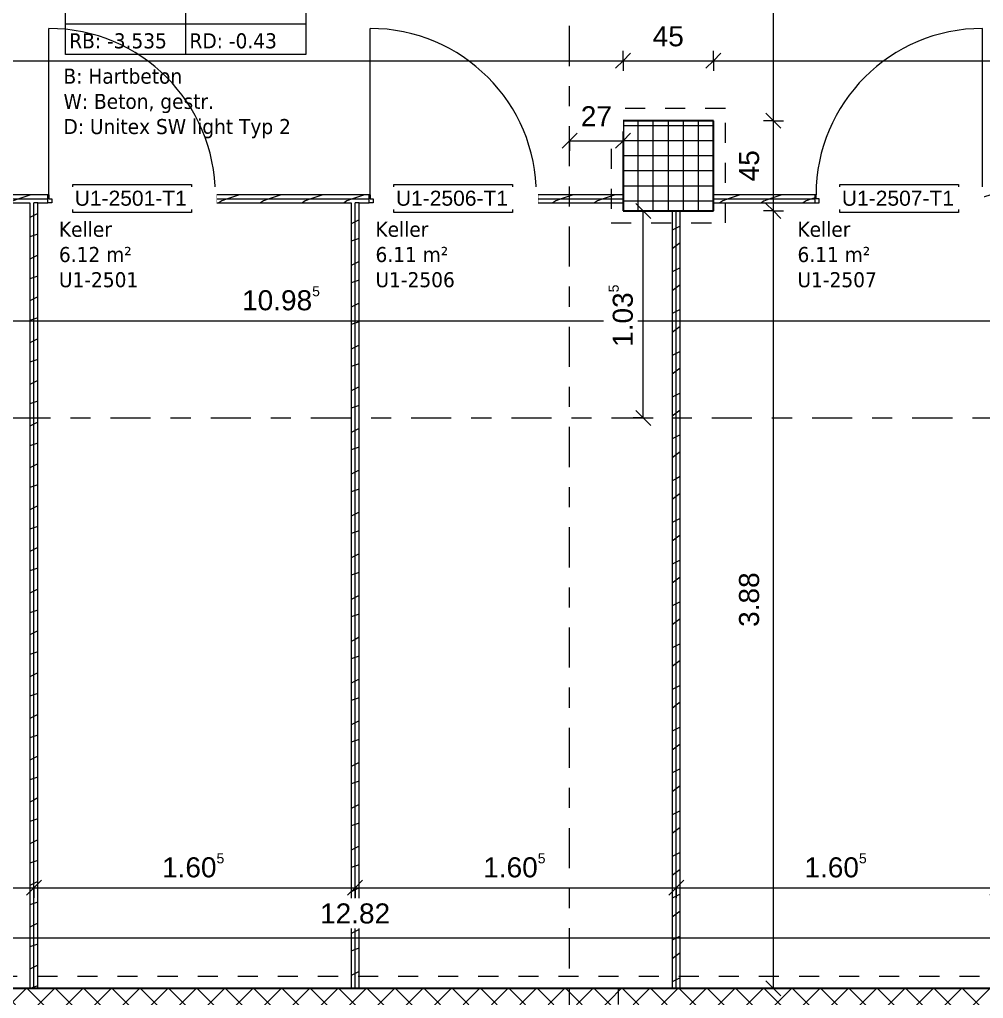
# Model space of a CAD drawing. Header units: metres. Extents: x -86 to 44, y -23 to 39.
# Drawn here: x 8.238 to 13.047, y -2.103 to 2.778 of the extents above; entities that cross this region are included whole.
import ezdxf

# ---------------------------------------------------------------- set-up
doc = ezdxf.new("R2010")
doc.units = ezdxf.units.M
doc.linetypes.add('_Rasterlinie_', pattern=[0.375, 0.2, -0.05, 0.075, -0.05])
doc.linetypes.add('Strichpunkt - Fein', pattern=[0.2, 0.1, -0.05, 0, -0.05])
for name, color, linetype, lineweight in [('A-____-____-DIMS', 7, 'Continuous', 5), ('A-____-____-DIMS-50', 7, 'Continuous', 5), ('A-AREA-____-IDEN', 7, 'Continuous', 5), ('A-DOOR-____-IDEN', 7, 'Continuous', 5), ('A-DOOR-____-OTLN', 7, 'Continuous', 9), ('A-DOOR-FRAM-MCUT', 7, 'Continuous', 9), ('A-DOOR-OPNG-OTLN', 7, 'Continuous', 9), ('A-FLOR-____-OVHD', 7, 'Strichpunkt - Fein', 9), ('A-WALL-____-MCUT', 7, 'Continuous', 35), ('A-WALL-____-PATT', 7, 'Continuous', 35), ('A-WALL-FNSH-MCUT', 7, 'Continuous', 35), ('S-COLS-____-MCUT', 7, 'Continuous', 35), ('S-COLS-____-OTLN', 7, 'Continuous', 9), ('S-GRID-____-OTLN', 7, 'Continuous', 5)]:
    doc.layers.add(name, color=color, linetype=linetype, lineweight=lineweight)
doc.styles.add('Arial_1', font='arial.ttf', dxfattribs={"height": 0.1})
doc.styles.add('Arial_2', font='arial.ttf', dxfattribs={"height": 0.075})
doc.styles.add('Verdana_3', font='verdana.ttf', dxfattribs={"width": 0.9, "height": 0.075})
doc.dimstyles.new('Arial_2_00mm_fein_2', dxfattribs={"dimscale": 0.3048, "dimtxt": 0.102026, "dimasz": 0.246063, "dimexe": 0.164042, "dimexo": 0.0625, "dimgap": 0.123031, "dimtad": 1, "dimrnd": 0.005, "dimzin": 0, "dimdsep": 46, "dimtxsty": 'Arial_1', "dimblk1": 'OBLIQUE', "dimblk2": 'OBLIQUE', "dimsah": 1, "dimcen": 0.09, "dimazin": 0, "dimtfac": 1, "dimtdec": 4, "dimtix": 1, "dimtmove": 0, "dimatfit": 3, "dimfxl": 0.164042, "dimfxlon": 1, "dimtvp": 1, "dimtfill": 1, "dimtolj": 1, "dimtzin": 0, "dimarcsym": 2})
doc.dimstyles.new('SUB_Rohbau_fein', dxfattribs={"dimscale": 0.3048, "dimtxt": 0.102026, "dimasz": 0.246063, "dimexe": 0.164042, "dimexo": 0.0625, "dimgap": 0.123031, "dimtad": 1, "dimdec": 1, "dimlfac": 100, "dimrnd": 0.5, "dimdsep": 46, "dimtxsty": 'Arial_1', "dimblk1": 'OBLIQUE', "dimblk2": 'OBLIQUE', "dimsah": 1, "dimcen": 0.09, "dimazin": 0, "dimtfac": 1, "dimtdec": 4, "dimtix": 1, "dimtmove": 0, "dimatfit": 3, "dimfxl": 0.164042, "dimfxlon": 1, "dimtvp": 1, "dimtfill": 1, "dimtolj": 1, "dimtzin": 0, "dimarcsym": 2})
doc.dimstyles.new('SUB_Rohbau_fein_1', dxfattribs={"dimscale": 0.3048, "dimtxt": 0.102026, "dimasz": 0.246063, "dimexe": 0.164042, "dimexo": 0.0625, "dimgap": 0.123031, "dimtad": 1, "dimrnd": 0.005, "dimzin": 0, "dimdsep": 46, "dimtxsty": 'Arial_1', "dimblk1": 'OBLIQUE', "dimblk2": 'OBLIQUE', "dimsah": 1, "dimcen": 0.09, "dimazin": 0, "dimtfac": 1, "dimtdec": 4, "dimtix": 1, "dimtmove": 0, "dimatfit": 3, "dimfxl": 0.164042, "dimfxlon": 1, "dimtvp": 1, "dimtfill": 1, "dimtolj": 1, "dimtzin": 0, "dimarcsym": 2})
doc.dimstyles.new('SUB_Rohbau_fein_2', dxfattribs={"dimscale": 0.3048, "dimtxt": 0.102026, "dimasz": 0.246063, "dimexe": 0.164042, "dimexo": 0.0625, "dimgap": 0.123031, "dimtad": 1, "dimrnd": 0.005, "dimzin": 0, "dimdsep": 46, "dimtxsty": 'Arial_1', "dimblk1": 'OBLIQUE', "dimblk2": 'OBLIQUE', "dimsah": 1, "dimcen": 0.09, "dimazin": 0, "dimtfac": 1, "dimtdec": 4, "dimtix": 1, "dimtmove": 2, "dimatfit": 3, "dimfxl": 0.164042, "dimfxlon": 1, "dimtvp": 1, "dimtfill": 1, "dimtolj": 1, "dimtzin": 0, "dimarcsym": 2})
doc.dimstyles.new('SUB_Rohbau_fein_7', dxfattribs={"dimscale": 0.3048, "dimtxt": 0.102026, "dimasz": 0.246063, "dimexe": 0.164042, "dimexo": 0.0625, "dimgap": 0.123031, "dimtad": 1, "dimrnd": 0.005, "dimzin": 0, "dimdsep": 46, "dimtxsty": 'Arial_1', "dimblk1": 'OBLIQUE', "dimblk2": 'OBLIQUE', "dimsah": 1, "dimcen": 0.09, "dimazin": 0, "dimtfac": 1, "dimtdec": 4, "dimtix": 1, "dimtmove": 0, "dimatfit": 3, "dimfxl": 0.164042, "dimfxlon": 1, "dimtvp": 1, "dimtfill": 1, "dimtolj": 1, "dimtzin": 0, "dimarcsym": 2})
doc.dimstyles.new('SUB_Rohbau_fein_8', dxfattribs={"dimscale": 0.3048, "dimtxt": 0.102026, "dimasz": 0.246063, "dimexe": 0.164042, "dimexo": 0.0625, "dimgap": 0.123031, "dimtad": 1, "dimdec": 1, "dimlfac": 100, "dimrnd": 0.5, "dimdsep": 46, "dimtxsty": 'Arial_1', "dimblk1": 'OBLIQUE', "dimblk2": 'OBLIQUE', "dimsah": 1, "dimcen": 0.09, "dimazin": 0, "dimtfac": 1, "dimtdec": 4, "dimtix": 1, "dimtmove": 0, "dimatfit": 3, "dimfxl": 0.164042, "dimfxlon": 1, "dimtvp": 1, "dimtfill": 1, "dimtolj": 1, "dimtzin": 0, "dimarcsym": 2})
doc.dimstyles.new('SUB_Rohbau_fein_9', dxfattribs={"dimscale": 0.3048, "dimtxt": 0.102026, "dimasz": 0.246063, "dimexe": 0.164042, "dimexo": 0.0625, "dimgap": 0.123031, "dimtad": 1, "dimrnd": 0.005, "dimzin": 0, "dimdsep": 46, "dimtxsty": 'Arial_1', "dimblk1": 'OBLIQUE', "dimblk2": 'OBLIQUE', "dimsah": 1, "dimcen": 0.09, "dimazin": 0, "dimtfac": 1, "dimtdec": 4, "dimtix": 1, "dimtmove": 0, "dimatfit": 3, "dimfxl": 0.164042, "dimfxlon": 1, "dimtvp": 1, "dimtfill": 1, "dimtolj": 1, "dimtzin": 0, "dimarcsym": 2})
pattern_1 = [(45, (0, 0), (-0.0707107, 0.0707107), []), (135, (0, 0), (-0.0707107, -0.0707107), [])]
pattern_2 = [(216.87, (0.0833, 0.20825), (0.62474926, 0.41650112), [0.10412, -0.93712]), (206.565, (0.20825, 0.14578), (-0.20825414, -0.2082493), [0.23283, -0.23283]), (198.435, (0.20825, 0.04165), (-0.41650024, -0.20824584), [0.13171, -0.52684])]

# ---------------------------------------------------------------- blocks, each defined once
blk = doc.blocks.new('TU DF 1 - Rahmenstock - stumpf einschlagend - 800x1900 Kellerabteil-V78--01_UG_OK_FFB_AF')
at = {"layer": 'A-DOOR-FRAM-MCUT', "color": 253, "true_color": 0x999999}
for p, q in [((-0.42, 0.02), (-0.4, 0.02)), ((-0.4, 0.02), (-0.4, 0)), ((0.4, 0.02), (0.42, 0.02)), ((0.4, 0), (0.4, 0.02)), ((-0.415, -0.02), (-0.42, -0.02)), ((-0.415, 0), (-0.415, -0.02)), ((-0.4, 0), (-0.415, 0)), ((0.415, 0), (0.4, 0)), ((0.415, -0.02), (0.415, 0)), ((0.42, -0.02), (0.415, -0.02))]:
    blk.add_line(p, q, dxfattribs=at)
at = {"layer": 'A-DOOR-OPNG-OTLN', "color": 253, "true_color": 0x999999}
blk.add_line((0.415, -0.02), (0.415, -0.85), dxfattribs=at)
blk.add_arc((0.415, -0.02), 0.83, 180, 270, dxfattribs=at)
blk = doc.blocks.new('TU DF 1 - Rahmenstock - stumpf einschlagend - 800x1900 Kellerabteil-V80--01_UG_OK_FFB_AF')
at = {"layer": 'A-DOOR-FRAM-MCUT', "color": 253, "true_color": 0x999999}
for p, q in [((-0.415, 0.02), (-0.42, 0.02)), ((-0.415, 0), (-0.415, 0.02)), ((-0.4, 0), (-0.415, 0)), ((-0.4, -0.02), (-0.4, 0)), ((0.415, 0), (0.4, 0)), ((0.4, 0), (0.4, -0.02)), ((0.42, 0.02), (0.415, 0.02)), ((0.415, 0.02), (0.415, 0)), ((-0.42, -0.02), (-0.4, -0.02)), ((0.4, -0.02), (0.42, -0.02))]:
    blk.add_line(p, q, dxfattribs=at)
at = {"layer": 'A-DOOR-OPNG-OTLN', "color": 253, "true_color": 0x999999}
blk.add_line((0.415, 0.02), (0.415, 0.85), dxfattribs=at)
blk.add_arc((0.415, 0.02), 0.83, 90, 180, dxfattribs=at)
blk = doc.blocks.new('Beschriftung_Räume-SUB - OK_varriert-31033571--01_UG_OK_FFB_AF')
at = {"layer": 'A-AREA-____-IDEN'}
for p, q in [((0, -0.01263), (0.024, -0.01263)), ((0, -0.018752), (0, -0.01263)), ((0.012, -0.01263), (0.012, -0.018752)), ((0.024, -0.01263), (0.024, -0.018752)), ((0, -0.015691), (0.024, -0.015691)), ((0.024, -0.018752), (0, -0.018752))]:
    blk.add_line(p, q, dxfattribs=at)
blk = doc.blocks.new('DIMBLOCK422--01_UG_OK_FFB_AF')
at = {"layer": 'A-____-____-DIMS-50'}
for p, q in [((3.502, -1.8015), (3.502, -1.7515)), ((16.322, -1.8015), (16.322, -1.7515)), ((3.502, -1.8015), (3.4645, -1.839)), ((3.502, -1.8015), (3.5395, -1.764)), ((3.502, -1.8015), (16.322, -1.8015)), ((3.502, -1.8015), (3.502, -1.8515)), ((16.322, -1.8015), (16.2845, -1.839)), ((16.322, -1.8015), (16.3595, -1.764)), ((16.322, -1.8015), (16.322, -1.8515))]:
    blk.add_line(p, q, dxfattribs=at)
at = {"layer": 'A-____-____-DIMS-50', "color": 0, "insert": (9.7375, -1.6294), "char_height": 0.1, "width": 0.418697, "attachment_point": 1, "line_spacing_factor": 0.941778, "style": 'Arial_1', "bg_fill": 3, "box_fill_scale": 1.25, "bg_fill_color": 256, "bg_fill_true_color": 13158600, "bg_fill_transparency": 0}
blk.add_mtext('12.82', dxfattribs=at)
blk = doc.blocks.new('_Oblique')
at = {"color": 0, "linetype": 'ByBlock', "lineweight": -2}
blk.add_line((-0.5, -0.5), (0.5, 0.5), dxfattribs=at)
blk = doc.blocks.new('DIMBLOCK453--01_UG_OK_FFB_AF')
at = {"layer": 'A-____-____-DIMS-50'}
for p, q in [((11.9995, 1.8241), (11.962, 1.8616)), ((11.9995, 1.8241), (11.9495, 1.8241)), ((11.9995, -2.0534), (11.9995, 1.8241)), ((11.9995, 1.8241), (12.037, 1.7866)), ((11.9995, 1.8241), (12.0495, 1.8241)), ((11.9995, -2.0534), (11.962, -2.0159)), ((11.9995, -2.0534), (11.9495, -2.0534)), ((11.9995, -2.0534), (12.037, -2.0909)), ((11.9995, -2.0534), (12.0495, -2.0534))]:
    blk.add_line(p, q, dxfattribs=at)
at = {"layer": 'A-____-____-DIMS-50', "color": 0, "insert": (11.8275, -0.2504), "char_height": 0.1, "width": 0.325653, "attachment_point": 1, "rotation": 90, "line_spacing_factor": 0.941778, "style": 'Arial_1', "bg_fill": 3, "box_fill_scale": 1.25, "bg_fill_color": 256, "bg_fill_true_color": 13158600, "bg_fill_transparency": 0}
blk.add_mtext('3.88', dxfattribs=at)
blk = doc.blocks.new('DIMBLOCK454--01_UG_OK_FFB_AF')
at = {"layer": 'A-____-____-DIMS-50'}
for p, q in [((11.9995, 2.2741), (11.962, 2.3116)), ((11.9995, 2.2741), (11.9495, 2.2741)), ((11.9995, 1.8241), (11.9995, 2.2741)), ((11.9995, 2.2741), (12.037, 2.2366)), ((11.9995, 2.2741), (12.0495, 2.2741)), ((11.9995, 1.8241), (11.962, 1.8616)), ((11.9995, 1.8241), (11.9495, 1.8241)), ((11.9995, 1.8241), (12.037, 1.7866)), ((11.9995, 1.8241), (12.0495, 1.8241))]:
    blk.add_line(p, q, dxfattribs=at)
at = {"layer": 'A-____-____-DIMS-50', "color": 0, "insert": (11.8275, 1.9715), "char_height": 0.1, "width": 0.186088, "attachment_point": 1, "rotation": 90, "line_spacing_factor": 0.941778, "style": 'Arial_1', "bg_fill": 3, "box_fill_scale": 1.25, "bg_fill_color": 256, "bg_fill_true_color": 13158600, "bg_fill_transparency": 0}
blk.add_mtext('45', dxfattribs=at)
blk = doc.blocks.new('DIMBLOCK455--01_UG_OK_FFB_AF')
at = {"layer": 'A-____-____-DIMS-50'}
for p, q in [((11.9995, 6.8516), (11.962, 6.8891)), ((11.9995, 6.8516), (11.9495, 6.8516)), ((11.9995, 2.2741), (11.9995, 6.8516)), ((11.9995, 6.8516), (12.037, 6.8141)), ((11.9995, 6.8516), (12.0495, 6.8516)), ((11.9995, 2.2741), (11.962, 2.3116)), ((11.9995, 2.2741), (11.9495, 2.2741)), ((11.9995, 2.2741), (12.037, 2.2366)), ((11.9995, 2.2741), (12.0495, 2.2741))]:
    blk.add_line(p, q, dxfattribs=at)
at = {"layer": 'A-____-____-DIMS-50', "color": 0, "insert": (11.8275, 4.4271), "char_height": 0.1, "width": 0.325653, "attachment_point": 1, "rotation": 90, "line_spacing_factor": 0.941778, "style": 'Arial_1', "bg_fill": 3, "box_fill_scale": 1.25, "bg_fill_color": 256, "bg_fill_true_color": 13158600, "bg_fill_transparency": 0}
blk.add_mtext('4.58', dxfattribs=at)
blk = doc.blocks.new('DIMBLOCK461--01_UG_OK_FFB_AF')
at = {"layer": 'A-____-____-DIMS-50'}
for p, q in [((3.502, 1.2766), (3.502, 1.3266)), ((14.487, 1.2766), (14.487, 1.3266)), ((3.502, 1.2766), (3.4645, 1.2391)), ((3.502, 1.2766), (3.5395, 1.3141)), ((3.502, 1.2766), (14.487, 1.2766)), ((3.502, 1.2766), (3.502, 1.2266)), ((14.487, 1.2766), (14.4495, 1.2391)), ((14.487, 1.2766), (14.5245, 1.3141)), ((14.487, 1.2766), (14.487, 1.2266))]:
    blk.add_line(p, q, dxfattribs=at)
at = {"layer": 'A-____-____-DIMS-50', "color": 0, "insert": (9.3484, 1.4486), "char_height": 0.1, "width": 0.481134, "attachment_point": 1, "line_spacing_factor": 0.941778, "style": 'Arial_1', "bg_fill": 3, "box_fill_scale": 1.25, "bg_fill_color": 256, "bg_fill_true_color": 13158600, "bg_fill_transparency": 0}
blk.add_mtext('10.98\\A2\\H0.5x;\\S5^  ;\\H2x;', dxfattribs=at)
blk = doc.blocks.new('DIMBLOCK464--01_UG_OK_FFB_AF')
at = {"layer": 'A-____-____-DIMS-50'}
for p, q in [((3.502, 2.5731), (3.502, 2.6231)), ((3.502, 2.5731), (3.5395, 2.6106)), ((11.2495, 2.5731), (11.2495, 2.6231)), ((11.2495, 2.5731), (11.287, 2.6106)), ((3.502, 2.5731), (3.4645, 2.5356)), ((3.502, 2.5731), (11.2495, 2.5731)), ((3.502, 2.5731), (3.502, 2.5231)), ((11.2495, 2.5731), (11.212, 2.5356)), ((11.2495, 2.5731), (11.2495, 2.5231))]:
    blk.add_line(p, q, dxfattribs=at)
at = {"layer": 'A-____-____-DIMS-50', "color": 0, "insert": (7.24, 2.7452), "char_height": 0.1, "width": 0.325653, "attachment_point": 1, "line_spacing_factor": 0.941778, "style": 'Arial_1', "bg_fill": 3, "box_fill_scale": 1.25, "bg_fill_color": 256, "bg_fill_true_color": 13158600, "bg_fill_transparency": 0}
blk.add_mtext('7.75', dxfattribs=at)
blk = doc.blocks.new('DIMBLOCK465--01_UG_OK_FFB_AF')
at = {"layer": 'A-____-____-DIMS-50'}
for p, q in [((11.2495, 2.5731), (11.2495, 2.6231)), ((11.2495, 2.5731), (11.287, 2.6106)), ((11.6995, 2.5731), (11.6995, 2.6231)), ((11.6995, 2.5731), (11.737, 2.6106)), ((11.2495, 2.5731), (11.212, 2.5356)), ((11.2495, 2.5731), (11.6995, 2.5731)), ((11.2495, 2.5731), (11.2495, 2.5231)), ((11.6995, 2.5731), (11.662, 2.5356)), ((11.6995, 2.5731), (11.6995, 2.5231))]:
    blk.add_line(p, q, dxfattribs=at)
at = {"layer": 'A-____-____-DIMS-50', "color": 0, "insert": (11.3969, 2.7452), "char_height": 0.1, "width": 0.186088, "attachment_point": 1, "line_spacing_factor": 0.941778, "style": 'Arial_1', "bg_fill": 3, "box_fill_scale": 1.25, "bg_fill_color": 256, "bg_fill_true_color": 13158600, "bg_fill_transparency": 0}
blk.add_mtext('45', dxfattribs=at)
blk = doc.blocks.new('DIMBLOCK466--01_UG_OK_FFB_AF')
at = {"layer": 'A-____-____-DIMS-50'}
for p, q in [((11.6995, 2.5731), (11.6995, 2.6231)), ((11.6995, 2.5731), (11.737, 2.6106)), ((16.322, 2.5731), (16.322, 2.6231)), ((16.322, 2.5731), (16.3595, 2.6106)), ((11.6995, 2.5731), (11.662, 2.5356)), ((11.6995, 2.5731), (16.322, 2.5731)), ((11.6995, 2.5731), (11.6995, 2.5231)), ((16.322, 2.5731), (16.2845, 2.5356)), ((16.322, 2.5731), (16.322, 2.5231))]:
    blk.add_line(p, q, dxfattribs=at)
at = {"layer": 'A-____-____-DIMS-50', "color": 0, "insert": (13.849, 2.7452), "char_height": 0.1, "width": 0.388091, "attachment_point": 1, "line_spacing_factor": 0.941778, "style": 'Arial_1', "bg_fill": 3, "box_fill_scale": 1.25, "bg_fill_color": 256, "bg_fill_true_color": 13158600, "bg_fill_transparency": 0}
blk.add_mtext('4.62\\A2\\H0.5x;\\S5^  ;\\H2x;', dxfattribs=at)
blk = doc.blocks.new('DIMBLOCK1475--01_UG_OK_FFB_AF')
at = {"layer": 'A-____-____-DIMS-50'}
for p, q in [((6.707, -1.5515), (6.707, -1.5015)), ((8.3095, -1.5515), (8.3095, -1.5015)), ((6.707, -1.5515), (6.6695, -1.589)), ((6.707, -1.5515), (6.7445, -1.514)), ((6.707, -1.5515), (8.3095, -1.5515)), ((6.707, -1.5515), (6.707, -1.6015)), ((8.3095, -1.5515), (8.272, -1.589)), ((8.3095, -1.5515), (8.347, -1.514)), ((8.3095, -1.5515), (8.3095, -1.6015))]:
    blk.add_line(p, q, dxfattribs=at)
at = {"layer": 'A-____-____-DIMS-50', "color": 0, "insert": (7.4355, -1.3794), "char_height": 0.1, "width": 0.388091, "attachment_point": 1, "line_spacing_factor": 0.941778, "style": 'Arial_1', "bg_fill": 3, "box_fill_scale": 1.25, "bg_fill_color": 256, "bg_fill_true_color": 13158600, "bg_fill_transparency": 0}
blk.add_mtext('1.60\\A2\\H0.5x;\\S5^  ;\\H2x;', dxfattribs=at)
blk = doc.blocks.new('DIMBLOCK1476--01_UG_OK_FFB_AF')
at = {"layer": 'A-____-____-DIMS-50'}
for p, q in [((8.3095, -1.5515), (8.3095, -1.5015)), ((9.912, -1.5515), (9.912, -1.5015)), ((8.3095, -1.5515), (8.272, -1.589)), ((8.3095, -1.5515), (8.347, -1.514)), ((8.3095, -1.5515), (9.912, -1.5515)), ((8.3095, -1.5515), (8.3095, -1.6015)), ((9.912, -1.5515), (9.8745, -1.589)), ((9.912, -1.5515), (9.9495, -1.514)), ((9.912, -1.5515), (9.912, -1.6015))]:
    blk.add_line(p, q, dxfattribs=at)
at = {"layer": 'A-____-____-DIMS-50', "color": 0, "insert": (8.949, -1.3794), "char_height": 0.1, "width": 0.388091, "attachment_point": 1, "line_spacing_factor": 0.941778, "style": 'Arial_1', "bg_fill": 3, "box_fill_scale": 1.25, "bg_fill_color": 256, "bg_fill_true_color": 13158600, "bg_fill_transparency": 0}
blk.add_mtext('1.60\\A2\\H0.5x;\\S5^  ;\\H2x;', dxfattribs=at)
blk = doc.blocks.new('DIMBLOCK1477--01_UG_OK_FFB_AF')
at = {"layer": 'A-____-____-DIMS-50'}
for p, q in [((9.912, -1.5515), (9.912, -1.5015)), ((11.5145, -1.5515), (11.5145, -1.5015)), ((9.912, -1.5515), (9.8745, -1.589)), ((9.912, -1.5515), (9.9495, -1.514)), ((9.912, -1.5515), (11.5145, -1.5515)), ((9.912, -1.5515), (9.912, -1.6015)), ((11.5145, -1.5515), (11.477, -1.589)), ((11.5145, -1.5515), (11.552, -1.514)), ((11.5145, -1.5515), (11.5145, -1.6015))]:
    blk.add_line(p, q, dxfattribs=at)
at = {"layer": 'A-____-____-DIMS-50', "color": 0, "insert": (10.5515, -1.3794), "char_height": 0.1, "width": 0.388091, "attachment_point": 1, "line_spacing_factor": 0.941778, "style": 'Arial_1', "bg_fill": 3, "box_fill_scale": 1.25, "bg_fill_color": 256, "bg_fill_true_color": 13158600, "bg_fill_transparency": 0}
blk.add_mtext('1.60\\A2\\H0.5x;\\S5^  ;\\H2x;', dxfattribs=at)
blk = doc.blocks.new('DIMBLOCK1478--01_UG_OK_FFB_AF')
at = {"layer": 'A-____-____-DIMS-50'}
for p, q in [((11.5145, -1.5515), (11.5145, -1.5015)), ((13.117, -1.5515), (13.117, -1.5015)), ((11.5145, -1.5515), (11.477, -1.589)), ((11.5145, -1.5515), (11.552, -1.514)), ((11.5145, -1.5515), (13.117, -1.5515)), ((11.5145, -1.5515), (11.5145, -1.6015)), ((13.117, -1.5515), (13.0795, -1.589)), ((13.117, -1.5515), (13.1545, -1.514)), ((13.117, -1.5515), (13.117, -1.6015))]:
    blk.add_line(p, q, dxfattribs=at)
at = {"layer": 'A-____-____-DIMS-50', "color": 0, "insert": (12.154, -1.3794), "char_height": 0.1, "width": 0.388091, "attachment_point": 1, "line_spacing_factor": 0.941778, "style": 'Arial_1', "bg_fill": 3, "box_fill_scale": 1.25, "bg_fill_color": 256, "bg_fill_true_color": 13158600, "bg_fill_transparency": 0}
blk.add_mtext('1.60\\A2\\H0.5x;\\S5^  ;\\H2x;', dxfattribs=at)
blk = doc.blocks.new('DIMBLOCK2027--01_UG_OK_FFB_AF')
at = {"layer": 'A-____-____-DIMS-50'}
for p, q in [((10.982, 2.1741), (10.982, 2.2241)), ((10.982, 2.1741), (11.0195, 2.2116)), ((11.2495, 2.1741), (11.2495, 2.2241)), ((11.2495, 2.1741), (11.287, 2.2116)), ((10.982, 2.1741), (10.9445, 2.1366)), ((10.982, 2.1741), (11.2495, 2.1741)), ((10.982, 2.1741), (10.982, 2.1241)), ((11.2495, 2.1741), (11.212, 2.1366)), ((11.2495, 2.1741), (11.2495, 2.1241))]:
    blk.add_line(p, q, dxfattribs=at)
at = {"layer": 'A-____-____-DIMS-50', "color": 0, "insert": (11.0382, 2.3461), "char_height": 0.1, "width": 0.186088, "attachment_point": 1, "line_spacing_factor": 0.941778, "style": 'Arial_1', "bg_fill": 3, "box_fill_scale": 1.25, "bg_fill_color": 256, "bg_fill_true_color": 13158600, "bg_fill_transparency": 0}
blk.add_mtext('27', dxfattribs=at)
blk = doc.blocks.new('DIMBLOCK2028--01_UG_OK_FFB_AF')
at = {"layer": 'A-____-____-DIMS-50'}
for p, q in [((11.3495, 1.8241), (11.312, 1.8616)), ((11.3495, 1.8241), (11.2995, 1.8241)), ((11.3495, 0.7916), (11.3495, 1.8241)), ((11.3495, 1.8241), (11.387, 1.7866)), ((11.3495, 1.8241), (11.3995, 1.8241)), ((11.3495, 0.7916), (11.2995, 0.7916)), ((11.3495, 0.7916), (11.312, 0.8291)), ((11.3495, 0.7916), (11.387, 0.7541)), ((11.3495, 0.7916), (11.3995, 0.7916))]:
    blk.add_line(p, q, dxfattribs=at)
at = {"layer": 'A-____-____-DIMS-50', "color": 0, "insert": (11.1775, 1.1461), "char_height": 0.1, "width": 0.388091, "attachment_point": 1, "rotation": 90, "line_spacing_factor": 0.941778, "style": 'Arial_1', "bg_fill": 3, "box_fill_scale": 1.25, "bg_fill_color": 256, "bg_fill_true_color": 13158600, "bg_fill_transparency": 0}
blk.add_mtext('1.03\\A2\\H0.5x;\\S5^  ;\\H2x;', dxfattribs=at)

msp = doc.modelspace()

# ---------------------------------------------------------------- hatches: boundary and pattern name
at = {"layer": 'A-WALL-____-PATT', "lineweight": 9, "true_color": 0xc3b7ad}
h = msp.add_hatch(dxfattribs=at)
h.set_pattern_fill('FP_4', color=9, style=0, pattern_type=2)
h.set_pattern_definition(pattern_2)
h.paths.add_polyline_path([(9.932, 1.8841), (9.982, 1.8841), (9.982, 1.9041), (9.2195, 1.9041), (9.2195, 1.8841), (9.912, 1.8841)])
h.paths.add_polyline_path([(3.502, 1.8841), (3.552, 1.8841), (3.552, 1.9041), (3.502, 1.9041)])
h.paths.add_polyline_path([(4.392, 1.8841), (5.1745, 1.8841), (5.1745, 1.9041), (4.392, 1.9041)])
h.paths.add_polyline_path([(11.2495, 1.8841), (11.2495, 1.9041), (10.822, 1.9041), (10.822, 1.8841)])
h.paths.add_polyline_path([(6.0145, 1.8841), (6.777, 1.8841), (6.777, 1.9041), (6.0145, 1.9041)])
h.paths.add_polyline_path([(8.3295, 1.8841), (8.3795, 1.8841), (8.3795, 1.9041), (7.617, 1.9041), (7.617, 1.8841), (8.3095, 1.8841)])
h = msp.add_hatch(dxfattribs=at)
h.set_pattern_fill('FP_4', color=9, style=0, pattern_type=2)
h.set_pattern_definition(pattern_2)
h.paths.add_polyline_path([(16.322, 1.8841), (16.322, 1.9041), (15.6295, 1.9041), (15.6295, 1.8841), (16.3156, 1.8841)])
h.paths.add_polyline_path([(12.207, 1.8841), (12.207, 1.9041), (11.6995, 1.9041), (11.6995, 1.8841)])
h.paths.add_polyline_path([(13.117, 1.8841), (13.187, 1.8841), (13.187, 1.9041), (13.047, 1.9041), (13.047, 1.8841), (13.097, 1.8841)])
h.paths.add_polyline_path([(14.027, 1.8841), (14.7895, 1.8841), (14.7895, 1.9041), (14.027, 1.9041)])
h = msp.add_hatch(dxfattribs=at)
h.set_pattern_fill('FP_4', color=9, style=0, pattern_type=2)
h.set_pattern_definition(pattern_2)
h.paths.add_polyline_path([(7.617, 1.8641), (8.3795, 1.8641), (8.3795, 1.8841), (7.617, 1.8841)])
h.paths.add_polyline_path([(3.502, 1.8641), (3.552, 1.8641), (3.552, 1.8841), (3.502, 1.8841)])
h.paths.add_polyline_path([(9.912, 1.8641), (9.982, 1.8641), (9.982, 1.8841), (9.2195, 1.8841), (9.2195, 1.8641), (9.892, 1.8641)])
h.paths.add_polyline_path([(4.392, 1.8641), (5.1745, 1.8641), (5.1745, 1.8841), (4.392, 1.8841)])
h.paths.add_polyline_path([(11.2495, 1.8641), (11.2495, 1.8841), (10.822, 1.8841), (10.822, 1.8641)])
h.paths.add_polyline_path([(6.0145, 1.8641), (6.777, 1.8641), (6.777, 1.8841), (6.0145, 1.8841)])
h = msp.add_hatch(dxfattribs=at)
h.set_pattern_fill('FP_4', color=9, style=0, pattern_type=2)
h.set_pattern_definition(pattern_2)
h.paths.add_polyline_path([(8.2895, -2.0534), (8.3095, -2.0534), (8.3095, 1.8641), (8.2895, 1.8641), (8.2895, -1.9081)])
h = msp.add_hatch(dxfattribs=at)
h.set_pattern_fill('FP_4', color=9, style=0, pattern_type=2)
h.set_pattern_definition(pattern_2)
h.paths.add_polyline_path([(8.3295, -2.0534), (8.3295, 1.8641), (8.3095, 1.8641), (8.3095, -2.0534)])
h = msp.add_hatch(dxfattribs=at)
h.set_pattern_fill('FP_4', color=9, style=0, pattern_type=2)
h.set_pattern_definition(pattern_2)
h.paths.add_polyline_path([(9.912, -2.0534), (9.912, 1.8641), (9.892, 1.8641), (9.892, -2.0534)])
h = msp.add_hatch(dxfattribs=at)
h.set_pattern_fill('FP_4', color=9, style=0, pattern_type=2)
h.set_pattern_definition(pattern_2)
h.paths.add_polyline_path([(9.912, -2.0534), (9.932, -2.0534), (9.932, 1.8641), (9.912, 1.8641), (9.912, -1.7572)])
h = msp.add_hatch(dxfattribs=at)
h.set_pattern_fill('FP_4', color=9, style=0, pattern_type=2)
h.set_pattern_definition(pattern_2)
h.paths.add_polyline_path([(16.322, 1.8641), (16.322, 1.8841), (15.6295, 1.8841), (15.6295, 1.8641), (16.3157, 1.8641)])
h.paths.add_polyline_path([(14.7395, 1.8641), (14.7895, 1.8641), (14.7895, 1.8841), (14.027, 1.8841), (14.027, 1.8641), (14.7195, 1.8641)])
h.paths.add_polyline_path([(11.6995, 1.8641), (12.207, 1.8641), (12.207, 1.8841), (11.6995, 1.8841)])
h.paths.add_polyline_path([(13.047, 1.8641), (13.187, 1.8641), (13.187, 1.8841), (13.047, 1.8841)])
h = msp.add_hatch(dxfattribs=at)
h.set_pattern_fill('FP_4', color=9, style=0, pattern_type=2)
h.set_pattern_definition(pattern_2)
h.paths.add_polyline_path([(11.5145, -2.0534), (11.5145, 1.8241), (11.4945, 1.8241), (11.4945, -2.0534)])
h = msp.add_hatch(dxfattribs=at)
h.set_pattern_fill('FP_4', color=9, style=0, pattern_type=2)
h.set_pattern_definition(pattern_2)
h.paths.add_polyline_path([(11.5345, -2.0534), (11.5345, 1.8241), (11.5145, 1.8241), (11.5145, -2.0534)])
at = {"layer": 'A-WALL-____-PATT', "lineweight": 9}
h = msp.add_hatch(dxfattribs=at)
h.set_pattern_fill('FP_1', color=256, style=0, pattern_type=2)
h.set_pattern_definition(pattern_1)
h.paths.add_polyline_path([(11.1806, -2.3534), (11.1806, -2.0534), (3.502, -2.0534), (3.502, -2.3534), (7.3366, -2.3534)])
h = msp.add_hatch(dxfattribs=at)
h.set_pattern_fill('FP_1', color=256, style=0, pattern_type=2)
h.set_pattern_definition(pattern_1)
h.paths.add_polyline_path([(15.4292, -2.3534), (16.322, -2.3534), (16.322, -2.0534), (11.1806, -2.0534), (11.1806, -2.3534), (14.787, -2.3534)])
at = {"layer": 'S-COLS-____-OTLN'}
h = msp.add_hatch(dxfattribs=at)
h.set_pattern_fill('FP_2', color=256, style=0, pattern_type=2)
h.set_pattern_definition([(0, (0, 0), (0, 0.075), []), (90, (0, 0), (-0.075, 5e-18), [])])
h.paths.add_polyline_path([(11.2495, 1.8241), (11.6995, 1.8241), (11.6995, 2.2741), (11.2495, 2.2741), (11.2495, 2.2484)])

# ---------------------------------------------------------------- linework, layer by layer
at = {"layer": 'A-DOOR-____-IDEN', "flags": 128}
for points in [[(8.5034, 1.9559), (9.0954, 1.9559), (9.0954, 1.8169), (8.5034, 1.8169)], [(10.1059, 1.9559), (10.6979, 1.9559), (10.6979, 1.8169), (10.1059, 1.8169)], [(12.3309, 1.9559), (12.9229, 1.9559), (12.9229, 1.8169), (12.3309, 1.8169)]]:
    msp.add_lwpolyline(points, close=True, dxfattribs=at)
at = {"layer": 'A-FLOR-____-OVHD'}
for p, q in [((11.7595, 2.3341), (11.1895, 2.3341)), ((11.1895, 2.3341), (11.1895, 1.7641)), ((11.7595, 1.7641), (11.7595, 2.3341)), ((11.1895, 1.7641), (11.7595, 1.7641)), ((14.427, -1.9934), (3.562, -1.9934)), ((11.227, -2.0534), (-26.968, -2.0534)), ((11.227, -17.7334), (11.227, -2.0534))]:
    msp.add_line(p, q, dxfattribs=at)
at = {"layer": 'A-WALL-____-MCUT', "color": 253, "lineweight": 9, "true_color": 0x999999}
for p, q in [((7.617, 1.8841), (8.3795, 1.8841)), ((8.3095, -2.0534), (8.3095, 1.8641)), ((8.3295, 1.8641), (8.3095, 1.8641)), ((9.2195, 1.8841), (9.982, 1.8841)), ((9.912, -2.0534), (9.912, 1.8641)), ((9.932, 1.8641), (9.912, 1.8641)), ((10.822, 1.8841), (11.2495, 1.8841)), ((11.6995, 1.8841), (12.207, 1.8841)), ((11.5145, -2.0534), (11.5145, 1.8241))]:
    msp.add_line(p, q, dxfattribs=at)
at = {"layer": 'A-WALL-____-MCUT'}
for p, q in [((8.3095, -2.0534), (3.502, -2.0534)), ((16.322, -2.0534), (8.3095, -2.0534))]:
    msp.add_line(p, q, dxfattribs=at)
at = {"layer": 'A-WALL-FNSH-MCUT', "color": 253, "lineweight": 9, "true_color": 0x999999}
for p, q in [((8.3795, 1.9041), (7.617, 1.9041)), ((8.3795, 1.8641), (8.3795, 1.9041)), ((9.982, 1.9041), (9.2195, 1.9041)), ((9.2195, 1.9041), (9.2195, 1.8641)), ((9.982, 1.8641), (9.982, 1.9041)), ((11.2495, 1.9041), (10.822, 1.9041)), ((10.822, 1.9041), (10.822, 1.8641)), ((11.2495, 1.8641), (11.2495, 1.9041)), ((12.207, 1.9041), (11.6995, 1.9041)), ((11.6995, 1.9041), (11.6995, 1.8641)), ((12.207, 1.8641), (12.207, 1.9041)), ((7.617, 1.8641), (8.2895, 1.8641)), ((8.2895, 1.8641), (8.2895, -2.0534)), ((8.3295, -2.0534), (8.3295, 1.8641)), ((8.3295, 1.8641), (8.3795, 1.8641)), ((9.2195, 1.8641), (9.892, 1.8641)), ((9.892, 1.8641), (9.892, -2.0534)), ((9.932, -2.0534), (9.932, 1.8641)), ((9.932, 1.8641), (9.982, 1.8641)), ((10.822, 1.8641), (11.2495, 1.8641)), ((11.6995, 1.8641), (12.207, 1.8641)), ((11.4945, 1.8241), (11.4945, -2.0534)), ((11.5345, 1.8241), (11.4945, 1.8241)), ((11.5345, -2.0534), (11.5345, 1.8241))]:
    msp.add_line(p, q, dxfattribs=at)
at = {"layer": 'S-COLS-____-MCUT'}
for p, q in [((11.6995, 2.2741), (11.2495, 2.2741)), ((11.2495, 2.2741), (11.2495, 1.8241)), ((11.6995, 1.8241), (11.6995, 2.2741)), ((11.2495, 1.8241), (11.6995, 1.8241))]:
    msp.add_line(p, q, dxfattribs=at)
at = {"layer": 'S-GRID-____-OTLN', "color": 8, "linetype": '_Rasterlinie_', "true_color": 0x808080}
for p, q in [((10.982, -3.9534), (10.982, 34.9016)), ((-34.308, 0.7916), (27.9515, 0.7916))]:
    msp.add_line(p, q, dxfattribs=at)

# ---------------------------------------------------------------- block references
at = {"layer": 'A-AREA-____-IDEN', "xscale": 49.99999999999998, "yscale": 49.99999999999998, "zscale": 49.99999999999998}
msp.add_blockref('Beschriftung_Räume-SUB - OK_varriert-31033571--01_UG_OK_FFB_AF', (8.4666, 3.5425), dxfattribs=at)
at = {"layer": 'A-DOOR-____-OTLN', "color": 253, "true_color": 0x999999, "rotation": 180}
for p in [(8.7995, 1.8841), (10.402, 1.8841)]:
    msp.add_blockref('TU DF 1 - Rahmenstock - stumpf einschlagend - 800x1900 Kellerabteil-V78--01_UG_OK_FFB_AF', p, dxfattribs=at)
at = {"layer": 'A-DOOR-____-OTLN', "color": 253, "true_color": 0x999999}
msp.add_blockref('TU DF 1 - Rahmenstock - stumpf einschlagend - 800x1900 Kellerabteil-V80--01_UG_OK_FFB_AF', (12.627, 1.8841), dxfattribs=at)

# ---------------------------------------------------------------- texts
at = {"layer": 'A-AREA-____-IDEN', "char_height": 0.075, "attachment_point": 1, "style": 'Verdana_3'}
for s, insert, width in [('RB: -3.535', (8.4861, 2.7099), 0.638544), ('RD: -0.43', (9.0861, 2.7099), 0.577215), ('B: Hartbeton', (8.4573, 2.5337), 0.753987), ('W: Beton, gestr.', (8.4573, 2.408), 0.970443), ('D: Unitex SW light Typ 2', (8.4573, 2.2824), 1.450253)]:
    msp.add_mtext(s, dxfattribs=dict(at, insert=insert, width=width))
at = {"layer": 'A-AREA-____-IDEN', "color": 8, "true_color": 0x808080, "char_height": 0.075, "attachment_point": 1, "style": 'Verdana_3'}
for s, insert, width in [('Keller', (8.4346, 1.77), 0.331899), ('Keller', (10.0139, 1.77), 0.331899), ('Keller', (12.1193, 1.77), 0.331899), ('6.12 m²', (8.4346, 1.6443), 0.472595), ('6.11 m²', (10.0139, 1.6443), 0.472595), ('6.11 m²', (12.1193, 1.6443), 0.472595), ('U1-2501', (8.4346, 1.5186), 0.497848), ('U1-2506', (10.0139, 1.5186), 0.497848), ('U1-2507', (12.1193, 1.5186), 0.497848)]:
    msp.add_mtext(s, dxfattribs=dict(at, insert=insert, width=width))

# ---------------------------------------------------------------- next in the draw order: texts
at = {"layer": 'A-DOOR-____-IDEN', "char_height": 0.075, "width": 0.689451, "attachment_point": 1, "style": 'Arial_2', "bg_fill": 3, "box_fill_scale": 1.25, "bg_fill_color": 256, "bg_fill_true_color": 13158600, "bg_fill_transparency": 0}
for s, insert in [('U1-2501-T1', (8.5134, 1.925)), ('U1-2506-T1', (10.1159, 1.925)), ('U1-2507-T1', (12.3409, 1.925))]:
    msp.add_mtext(s, dxfattribs=dict(at, insert=insert))

# ---------------------------------------------------------------- next in the draw order: dimensions: what is measured, and where the dimension line sits
at = {"layer": 'A-____-____-DIMS'}
for base, p1, p2, dimstyle, override, picture, middle in [((11.2495, 2.5731), (3.502, 2.6231), (11.2495, 2.5231), 'SUB_Rohbau_fein_1', {"dimpost": '<>', "dimfxl": 7.748145}, 'DIMBLOCK464--01_UG_OK_FFB_AF', (7.3757, 2.6615)), ((11.2494859313, 2.1740575671), (10.9819859313, 2.2240575671), (11.2494859313, 2.2240575671), 'SUB_Rohbau_fein_8', {"dimpost": '<>', "dimfxl": 0.2675}, 'DIMBLOCK2027--01_UG_OK_FFB_AF', (11.1157359313, 2.2617622058)), ((16.322, -1.8015), (3.502, -1.7515), (16.322, -1.7515), 'Arial_2_00mm_fein_2', {"dimpost": '<>', "dimfxl": 12.82}, 'DIMBLOCK422--01_UG_OK_FFB_AF', (9.912, -1.7129))]:
    dim = msp.add_linear_dim(base=base, p1=p1, p2=p2, dimstyle=dimstyle, override=override, dxfattribs=at)
    dim.commit()
    dim.dimension.update_dxf_attribs({"geometry": picture, "text_midpoint": middle})

# ---------------------------------------------------------------- next in the draw order: dimensions: what is measured, and where the dimension line sits
dim = msp.add_linear_dim(base=(11.6995, 2.5731), p1=(11.2495, 2.5231), p2=(11.6995, 2.5231), dimstyle='SUB_Rohbau_fein', override={"dimpost": '<>', "dimfxl": 0.45}, dxfattribs=at)
dim.commit()
dim.dimension.update_dxf_attribs({"geometry": 'DIMBLOCK465--01_UG_OK_FFB_AF', "text_midpoint": (11.4745, 2.6615)})
dim = msp.add_linear_dim(base=(11.9995, 1.8241), p1=(11.9495, -2.0534), p2=(11.9495, 1.8241), angle=90, dimstyle='SUB_Rohbau_fein_1', override={"dimpost": '<>', "dimfxl": 3.8775}, dxfattribs=at)
dim.commit()
dim.dimension.update_dxf_attribs({"geometry": 'DIMBLOCK453--01_UG_OK_FFB_AF', "text_midpoint": (11.9109, -0.1147)})
dim = msp.add_linear_dim(base=(8.3095, -1.5515), p1=(6.707, -1.5015), p2=(8.3095, -1.5015), text='\\A1;1.60\\Q;{\\A1;{\\H0.5x;\\S5^ ;}}', dimstyle='SUB_Rohbau_fein_2', override={"dimpost": '<>', "dimfxl": 1.6025}, dxfattribs=at)
dim.commit()
dim.dimension.update_dxf_attribs({"geometry": 'DIMBLOCK1475--01_UG_OK_FFB_AF', "text_midpoint": (7.6296, -1.4461), "dimtype": 160})

# ---------------------------------------------------------------- next in the draw order: dimensions: what is measured, and where the dimension line sits
dim = msp.add_linear_dim(base=(11.9995, 2.2741), p1=(11.9495, 1.8241), p2=(11.9495, 2.2741), angle=90, dimstyle='SUB_Rohbau_fein', override={"dimpost": '<>', "dimfxl": 0.45}, dxfattribs=at)
dim.commit()
dim.dimension.update_dxf_attribs({"geometry": 'DIMBLOCK454--01_UG_OK_FFB_AF', "text_midpoint": (11.9111, 2.0491)})
dim = msp.add_linear_dim(base=(14.487, 1.2766), p1=(3.502, 1.3266), p2=(14.487, 1.2266), text='\\A1;10.98\\Q;{\\A1;{\\H0.5x;\\S5^ ;}}', dimstyle='SUB_Rohbau_fein_2', override={"dimpost": '<>', "dimfxl": 10.985455}, dxfattribs=at)
dim.commit()
dim.dimension.update_dxf_attribs({"geometry": 'DIMBLOCK461--01_UG_OK_FFB_AF', "text_midpoint": (9.5889, 1.3819), "dimtype": 160})
dim = msp.add_linear_dim(base=(9.912, -1.5515), p1=(8.3095, -1.5015), p2=(9.912, -1.5015), text='\\A1;1.60\\Q;{\\A1;{\\H0.5x;\\S5^ ;}}', dimstyle='SUB_Rohbau_fein_7', override={"dimpost": '<>', "dimfxl": 1.6025}, dxfattribs=at)
dim.commit()
dim.dimension.update_dxf_attribs({"geometry": 'DIMBLOCK1476--01_UG_OK_FFB_AF', "text_midpoint": (9.1107, -1.4629)})

# ---------------------------------------------------------------- next in the draw order: dimensions: what is measured, and where the dimension line sits
dim = msp.add_linear_dim(base=(11.9995, 6.8516), p1=(11.9495, 2.2741), p2=(11.9495, 6.8516), angle=90, dimstyle='SUB_Rohbau_fein_1', override={"dimpost": '<>', "dimfxl": 4.5775}, dxfattribs=at)
dim.commit()
dim.dimension.update_dxf_attribs({"geometry": 'DIMBLOCK455--01_UG_OK_FFB_AF', "text_midpoint": (11.9109, 4.5628)})
dim = msp.add_linear_dim(base=(11.3495, 1.8241), p1=(11.2995, 0.7916), p2=(11.2995, 1.8241), angle=90, text='\\A1;1.03\\Q;{\\A1;{\\H0.5x;\\S5^ ;}}', dimstyle='SUB_Rohbau_fein_9', override={"dimpost": '<>', "dimfxl": 1.0325}, dxfattribs=at)
dim.commit()
dim.dimension.update_dxf_attribs({"geometry": 'DIMBLOCK2028--01_UG_OK_FFB_AF', "text_midpoint": (11.2609, 1.3078)})
dim = msp.add_linear_dim(base=(11.5145, -1.5515), p1=(9.912, -1.5015), p2=(11.5145, -1.5015), text='\\A1;1.60\\Q;{\\A1;{\\H0.5x;\\S5^ ;}}', dimstyle='SUB_Rohbau_fein_7', override={"dimpost": '<>', "dimfxl": 1.6025}, dxfattribs=at)
dim.commit()
dim.dimension.update_dxf_attribs({"geometry": 'DIMBLOCK1477--01_UG_OK_FFB_AF', "text_midpoint": (10.7132, -1.4629)})

# ---------------------------------------------------------------- next in the draw order: dimensions: what is measured, and where the dimension line sits
for base, p1, p2, text, dimstyle, override, picture, middle in [((16.322, 2.5731), (11.6995, 2.5231), (16.322, 2.6231), '\\A1;4.62\\Q;{\\A1;{\\H0.5x;\\S5^ ;}}', 'SUB_Rohbau_fein_1', {"dimpost": '<>', "dimfxl": 4.623582}, 'DIMBLOCK466--01_UG_OK_FFB_AF', (14.0107, 2.6617)), ((13.117, -1.5515), (11.5145, -1.5015), (13.117, -1.5015), '\\A1;1.60\\Q;{\\A1;{\\H0.5x;\\S5^ ;}}', 'SUB_Rohbau_fein_7', {"dimpost": '<>', "dimfxl": 1.6025}, 'DIMBLOCK1478--01_UG_OK_FFB_AF', (12.3157, -1.4629))]:
    dim = msp.add_linear_dim(base=base, p1=p1, p2=p2, text=text, dimstyle=dimstyle, override=override, dxfattribs=at)
    dim.commit()
    dim.dimension.update_dxf_attribs({"geometry": picture, "text_midpoint": middle})

doc.saveas('drawing.dxf')
